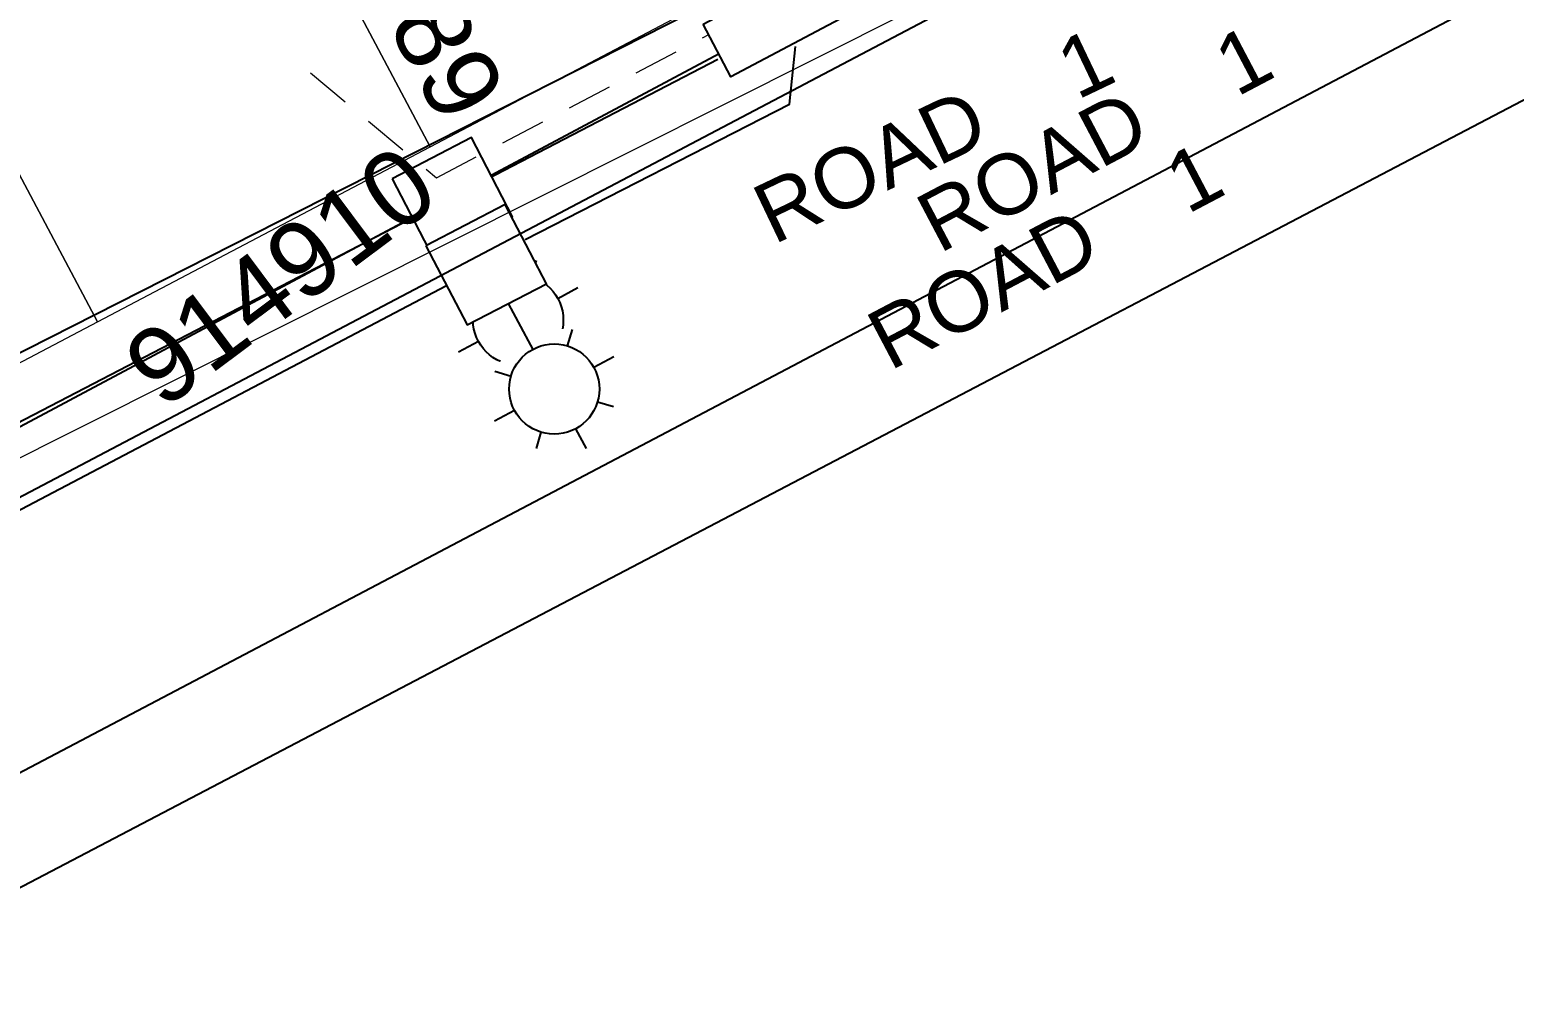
# Model space of a CAD drawing. Header units: metres. Extents: x 303173 to 305738, y 6269065 to 6269981.
# Drawn here: x 303804.84 to 303854.2, y 6269515.31 to 6269547.45 of the extents above; entities that cross this region are included whole.
import ezdxf
from ezdxf.enums import TextEntityAlignment as Align

# ---------------------------------------------------------------- set-up
doc = ezdxf.new("R2010")
doc.units = ezdxf.units.M
doc.linetypes.add('Cable Exist UG', pattern=[8.2, 4, -1.2, 1.8, -1.2])
doc.linetypes.add('Dash', pattern=[5, 3, -2])
doc.layers.add('_User kerb', color=7, linetype='Continuous', transparency=0.4)
for name, color, linetype in [('_User_service', 7, 'Continuous'), ('_User_SL_COLUMN', 7, 'Continuous'), ('Equip_SP_SL_NEW', 7, 'Continuous'), ('Mains_HV_NEW_U72', 7, 'Continuous'), ('Mains_HV_NEW_U97', 7, 'Continuous'), ('Mains_LV_NEW_T84', 7, 'Continuous'), ('Mains_SL_NEW_R6', 7, 'Continuous'), ('Notes', 7, 'Continuous'), ('Notes_HV_MISC', 7, 'Continuous'), ('Notes_LV_MISC', 7, 'Continuous'), ('SupportsUG_SP_LV_NEW', 7, 'Continuous'), ('SupportsUG_SP_LV_SL_NEW', 7, 'Continuous'), ('Trench_SP_NEW', 7, 'Continuous')]:
    doc.layers.add(name, color=color, linetype=linetype)
doc.layers.add('Cadastre Developer_SP_NEW', color=7, linetype='Continuous', lineweight=5)
doc.layers.add('Cadastre Land Parcels_SP_EXT', color=7, linetype='Continuous', lineweight=5, transparency=0.7)
doc.layers.add('Features_HIDE', color=7, linetype='Continuous', plot=False)
doc.styles.add('iecARIAL', font='arial.ttf', dxfattribs={"height": 2})
doc.styles.add('POLE_LABEL', font='arial.ttf')
doc.styles.add('SL_LABEL', font='arial.ttf')
doc.styles.get("Standard").update_dxf_attribs({"font": 'arial.ttf'})
doc.linetypes.add('Cable 4', pattern='A,5.25,-0.1,["o",Standard,S=2,R=0,X=1.2,Y=-0.7],-4', length=9.35)
doc.linetypes.add('Cable New UG', pattern='A,7,-0.25,["x",Standard,S=2,R=0,X=0.2,Y=-0.8],-2.1', length=9.35)
doc.linetypes.add('IE Trench HV', pattern='A,7,-0.2,["/",Standard,S=3,R=0,X=0.6,Y=-1.4],-2.5', length=9.7)
doc.linetypes.add('IECLCABS2', pattern='A,7,-3,["//",Standard,S=1.5,R=0,X=-2.54,Y=-0.8],-0.001', length=10.001)
doc.linetypes.add('IECLCABX1', pattern='A,7,-0.25,["x",Standard,S=2,R=0,X=0.2,Y=-0.8],-2.1', length=9.35)

# ---------------------------------------------------------------- blocks, each defined once
blk = doc.blocks.new('*U106')
blk.add_line((0, 0), (0, 0))
at = {"style": 'SL_LABEL'}
for tag, height, flags, p in [('ASSET_NUM', 2.5, 8, (2, 2)), ('STREET_CODE', 0.2, 9, (0, -0.2))]:
    blk.add_attdef(tag, text='', height=height, dxfattribs=dict(at, flags=flags)).set_placement(p, align=Align.MIDDLE_LEFT)
for tag, p, flags in [('Z', (0, 0), 1), ('OPERATED_BY', (0, -9.607), 9)]:
    blk.add_attdef(tag, p, '', height=0.2, dxfattribs=dict(flags=flags))
at = {"flags": 9}
for tag, p in [('CONSTRUCTED_VOLTAGE', (0, -0.4)), ('CONTROL_TYPE', (0, -0.6)), ('LANTERN_PURPOSE', (0, -0.8)), ('LANTERN_TYPE', (0, -1)), ('OPERATING_VOLTAGE', (0, -1.4)), ('NO_PHASES', (0, -1.2)), ('ORIENTATION', (0, -1.6)), ('OWNED_BY', (0, -1.8)), ('LOUTREACHVOCAB', (0, -7.2)), ('LRATECODE', (0, -7.4)), ('LREMOVE', (0, -7.6)), ('LREPLACE', (0, -7.8)), ('LTYPE', (0, -8)), ('LTYPEVOCAB', (0, -8.2)), ('LEGEND', (0, -8.4)), ('SUBURB', (0, -8.6)), ('STREETNAME', (0, -8.8)), ('LOCATION', (0, -9)), ('NOTES', (0, -9.2)), ('MAINTAINED_BY', (0, -9.863))]:
    blk.add_attdef(tag, text='', height=0.2, dxfattribs=at).set_placement(p, align=Align.MIDDLE_LEFT)
blk.add_wipeout([(-1.013, -6.794), (-2.338, -5.796), (-2.906, -4.236), (-1.908, -2.911), (-0.334, -2.241), (0.977, -3.341), (1.545, -4.9), (0.546, -6.226)])
for p, q in [((0, 0), (-0.46, -3.088)), ((-1.908, -2.911), (-1.574, -3.363)), ((0.977, -3.341), (0.525, -3.676)), ((-2.164, -4.347), (-2.906, -4.236)), ((1.545, -4.9), (0.803, -4.789)), ((-2.338, -5.796), (-1.886, -5.461)), ((0.546, -6.226), (0.212, -5.774)), ((-0.902, -6.052), (-1.013, -6.794))]:
    blk.add_line(p, q)
blk.add_circle((-0.681, -4.568), 1.5)
for tag, height, flags, p in [('STATE', 0.2, 9, (0, -2)), ('LNUMBER', 2.5, 8, (1.2, -2.8)), ('CEXIST', 0.2, 9, (0, -2.4)), ('USAGE', 0.2, 9, (0, -2.2)), ('CNEW', 0.2, 9, (0, -2.6)), ('CNUMBER', 0.2, 9, (0, -2.8)), ('CREMOVE', 0.2, 9, (0, -3)), ('CREPLACE', 0.2, 9, (0, -3.2)), ('LKINGHEIGHT', 0.2, 9, (0, -3.4)), ('LBRACKET', 0.2, 9, (0, -3.6)), ('LBRACKETVOCAB', 0.2, 9, (0, -3.8)), ('LCATEGORY', 0.2, 9, (0, -4)), ('LCHARGE1', 0.2, 9, (0, -4.2)), ('LCHARGE1PERCENT', 0.2, 9, (0, -4.4)), ('LCHARGE2', 0.2, 9, (0, -4.6)), ('LCHARGE2PERCENT', 0.2, 9, (0, -4.8)), ('LCHARGE3', 0.2, 9, (0, -5)), ('LCHARGE3PERCENT', 0.2, 9, (0, -5.2)), ('LEXIST', 0.2, 9, (0, -5.4)), ('LLAMP', 0.2, 9, (0, -5.6)), ('LLAMPVOCAB', 0.2, 9, (0, -5.8)), ('LMAST', 0.2, 9, (0, -6)), ('LMASTVOCAB', 0.2, 9, (0, -6.2)), ('LNEW', 0.2, 9, (0, -6.4)), ('LANTNUMBER', 0.2, 9, (0, -6.6)), ('LOUTREACH', 0.2, 9, (0, -7))]:
    blk.add_attdef(tag, text='', height=height, dxfattribs=dict(flags=flags)).set_placement(p, align=Align.MIDDLE_LEFT)
blk = doc.blocks.new('COLUMN_NEW')
for tag, height, flags, p in [('ASSET_NUM', 2.5, 8, (2, 2)), ('STREETNAME', 0.2, 9, (1.5, -2)), ('LOCATION', 0.2, 9, (1.5, -2.2)), ('NOTES', 0.2, 9, (1.5, -2.4)), ('Z', 0.2, 1, (1.5, -2.8)), ('LABEL_ALIGNMENT', 0.2, 9, (1.5, -2.6))]:
    blk.add_attdef(tag, text='', height=height, dxfattribs=dict(flags=flags)).set_placement(p, align=Align.MIDDLE_LEFT)
blk.add_wipeout([(-1.485, -1.485), (1.485, -1.485), (1.485, 1.485), (-1.485, 1.485)])
at = {"lineweight": -3}
blk.add_lwpolyline([(-1.485, -1.485), (1.485, -1.485), (1.485, 1.485), (-1.485, 1.485)], close=True, dxfattribs=at)
at = {"style": 'POLE_LABEL', "flags": 9}
blk.add_attdef('STRUCTURE_PLANT_NUMBER', text='', height=0.2, dxfattribs=at).set_placement((1.5, 0.242), align=Align.MIDDLE_LEFT)
at = {"flags": 9}
for tag, p in [('STREET_CODE', (1.5, 0)), ('OWNED_BY', (1.5, -0.4)), ('COLUMN_TYPE', (1.5, -0.2)), ('OPERATED_BY', (1.5, -0.6)), ('STATE', (1.5, -1)), ('MAINTAINED_BY', (1.5, -0.8)), ('USAGE', (1.5, -1.2)), ('LEGEND', (1.5, -1.4)), ('SUBURB', (1.5, -1.8)), ('PARENT', (1.5, -1.6))]:
    blk.add_attdef(tag, text='', height=0.2, dxfattribs=at).set_placement(p, align=Align.MIDDLE_LEFT)
blk = doc.blocks.new('*U111')
for tag, flags, p in [('STREETNAME', 9, (1.5, 0)), ('LOCATION', 9, (1.5, -0.2)), ('NOTES', 9, (1.5, -0.4)), ('Z', 1, (1.5, -0.6))]:
    blk.add_attdef(tag, text='', height=0.2, dxfattribs=dict(flags=flags)).set_placement(p, align=Align.MIDDLE_LEFT)
blk.add_wipeout([(-1.836, 3.429), (3.017, 2.454), (2.627, 0.513), (-2.226, 1.487)])
at = {"lineweight": -3}
blk.add_lwpolyline([(-1.836, 3.429), (3.017, 2.454), (2.627, 0.513), (-2.226, 1.487)], close=True, dxfattribs=at)
for tag, height, flags, p in [('ASSET_NUM', 2.5, 8, (2, 4)), ('STREET_CODE', 0.2, 9, (1.5, 2)), ('OWNED_BY', 0.2, 9, (1.5, 1.8)), ('OPERATED_BY', 0.2, 9, (1.5, 1.6)), ('MAINTAINED_BY', 0.2, 9, (1.5, 1.4)), ('STATE', 0.2, 9, (1.5, 1.2)), ('SUPPORT_TYPE', 0.2, 9, (1.5, 1)), ('USAGE', 0.2, 9, (1.5, 0.8)), ('LEGEND', 0.2, 9, (1.5, 0.6)), ('PARENT', 0.2, 9, (1.5, 0.4)), ('SUBURB', 0.2, 9, (1.5, 0.2))]:
    blk.add_attdef(tag, text='', height=height, dxfattribs=dict(flags=flags)).set_placement(p, align=Align.MIDDLE_LEFT)

msp = doc.modelspace()

# ---------------------------------------------------------------- linework, layer by layer
at = {"layer": 'Cadastre Developer_SP_NEW', "flags": 128}
for points in [[(303818.158, 6269543.56), (303829.218, 6269549.384), (303815.948, 6269574.387), (303804.888, 6269568.563), (303818.158, 6269543.56)], [(303807.097, 6269537.735), (303818.158, 6269543.56), (303804.888, 6269568.563), (303793.828, 6269562.738), (303807.097, 6269537.735)], [(303788.163, 6269533.415), (303794.931, 6269531.328), (303807.097, 6269537.735), (303793.828, 6269562.738), (303777.238, 6269554.001), (303788.163, 6269533.415)]]:
    msp.add_lwpolyline(points, dxfattribs=at)
at = {"layer": 'Cadastre Land Parcels_SP_EXT', "linetype": 'Continuous'}
msp.add_lwpolyline([(303972.248, 6269395.22), (303969.214, 6269400.962), (303941.511, 6269453.401), (303884.7, 6269560.94), (303797.871, 6269515.445), (303838.04, 6269439.918), (303842.974, 6269430.64), (303851.809, 6269428.596), (303865.256, 6269406.256), (303867.997, 6269394.704), (303876.848, 6269380.177), (303880.245, 6269379.963), (303915.018, 6269390.134), (303918.334, 6269382.81), (303936.491, 6269388.201), (303972.248, 6269395.22)], close=True, dxfattribs=at)
at = {"layer": 'Features_HIDE', "linetype": 'Continuous'}
msp.add_lwpolyline([(303884.7, 6269560.94), (303958.148, 6269599.404), (303939.734, 6269634.541), (303913.42, 6269683.886), (303819.454, 6269634.695), (303837.762, 6269600.174), (303771.417, 6269565.186), (303797.871, 6269515.445), (303884.7, 6269560.94)], close=True, dxfattribs=at)

# ---------------------------------------------------------------- texts
at = {"layer": 'Notes', "style": 'iecARIAL'}
msp.add_text('ROAD    1', height=2, rotation=27.7793, dxfattribs=at).set_placement((303835.074, 6269539.989))
at = {"layer": 'Notes_LV_MISC', "style": 'iecARIAL'}
msp.add_text('ROAD    1', height=2, rotation=27.7793, dxfattribs=at).set_placement((303833.433, 6269536.089))

# ---------------------------------------------------------------- next in the draw order: block references
at = {"layer": 'Equip_SP_SL_NEW', "linetype": 'Cable Exist UG', "rotation": 36.76751235892331}
msp.add_blockref('*U106', (303818.893, 6269541.862), dxfattribs=at)

# ---------------------------------------------------------------- next in the draw order: linework, layer by layer
at = {"layer": 'Mains_LV_NEW_T84', "color": 7, "linetype": 'Cable New UG', "ltscale": 0.75, "flags": 128}
msp.add_lwpolyline([(303772.773, 6269559.189), (303786.6, 6269532.279), (303795.007, 6269529.479), (303827.722, 6269546.473)], dxfattribs=at)
at = {"layer": 'Mains_SL_NEW_R6', "linetype": 'Cable 4', "ltscale": 0.8, "flags": 128}
msp.add_lwpolyline([(303821.31, 6269540.469), (303830.102, 6269544.971), (303830.3, 6269546.891)], dxfattribs=at)

# ---------------------------------------------------------------- next in the draw order: block references
at = {"layer": '_User_SL_COLUMN', "rotation": 36.76751235892331}
msp.add_blockref('*U106', (303820.091, 6269539.569), dxfattribs=at)

# ---------------------------------------------------------------- next in the draw order: block references
at = {"layer": '_User_SL_COLUMN'}
ref = msp.add_blockref('COLUMN_NEW', (303820.019, 6269539.634), dxfattribs=dict(at, rotation=297.4390446580863))
ref.add_attrib('ASSET_NUM', '914910', dxfattribs={"layer": 'Features_HIDE', "height": 2.5, "rotation": 36.7675}).set_placement((303808.509, 6269535.78), align=Align.MIDDLE_LEFT)

# ---------------------------------------------------------------- next in the draw order: linework, layer by layer
at = {"layer": 'Mains_HV_NEW_U72', "linetype": 'IECLCABX1', "flags": 128}
msp.add_lwpolyline([(303843.728, 6269567.232), (303853.437, 6269572.184), (303855.616, 6269568.28), (303853.372, 6269561.497), (303794.102, 6269531.424), (303797.038, 6269525.456), (303782.617, 6269517.932), (303779.461, 6269523.163), (303774.723, 6269523.32), (303765.674, 6269540.007), (303765.674, 6269540.007)], dxfattribs=at)
at = {"layer": 'Mains_SL_NEW_R6', "linetype": 'Cable 4', "ltscale": 0.8, "flags": 128}
msp.add_lwpolyline([(303785.01, 6269530.173), (303795.552, 6269526.773), (303818.701, 6269538.95)], dxfattribs=at)
at = {"layer": 'Trench_SP_NEW', "linetype": 'IE Trench HV', "ltscale": 0.5, "flags": 128}
msp.add_lwpolyline([(303771.244, 6269561.742), (303787.323, 6269531.183), (303791.047, 6269530.123), (303794.771, 6269529.062), (303854.495, 6269560.933), (303856.529, 6269569.217), (303846.025, 6269587.864)], dxfattribs=at)

# ---------------------------------------------------------------- next in the draw order: block references
at = {"layer": 'SupportsUG_SP_LV_SL_NEW'}
ref = msp.add_blockref('COLUMN_NEW', (303818.893, 6269541.862), dxfattribs=dict(at, rotation=297.4390446580863))
ref.add_attrib('ASSET_NUM', '923089', dxfattribs={"layer": 'Notes', "height": 2.5, "rotation": 298}).set_placement((303814.178, 6269555.075), align=Align.MIDDLE_LEFT)

# ---------------------------------------------------------------- next in the draw order: block references
at = {"layer": '_User_SL_COLUMN'}
ref = msp.add_blockref('COLUMN_NEW', (303820.019, 6269539.634), dxfattribs=dict(at, rotation=297.4390446580863))
ref.add_attrib('ASSET_NUM', '914910', dxfattribs={"layer": 'Features_HIDE', "height": 2.5, "rotation": 36.7675}).set_placement((303808.509, 6269535.78), align=Align.MIDDLE_LEFT)

# ---------------------------------------------------------------- next in the draw order: linework, layer by layer
at = {"layer": '_User_service', "color": 170, "linetype": 'Dash', "lineweight": 9, "ltscale": 0.5}
msp.add_lwpolyline([(303814.18, 6269546.015), (303818.361, 6269542.528), (303827.415, 6269547.286)], dxfattribs=at)

# ---------------------------------------------------------------- next in the draw order: block references
at = {"layer": 'SupportsUG_SP_LV_NEW'}
ref = msp.add_blockref('*U111', (303830.819, 6269546.139), dxfattribs=dict(at, rotation=39.17683109592848))
ref.add_attrib('ASSET_NUM', 'S142260', dxfattribs={"layer": '0', "height": 2.5, "rotation": 298}).set_placement((303824.111, 6269562.473), align=Align.MIDDLE_LEFT)

# ---------------------------------------------------------------- next in the draw order: linework, layer by layer
at = {"layer": '_User kerb', "transparency": 33554585}
for points in [[(303700.761, 6269685.281), (303782.858, 6269530.591, 0.416036), (303795.009, 6269526.908), (303854.269, 6269558.115, 0.417613), (303857.969, 6269570.297), (303775.931, 6269724.875)], [(303794.946, 6269507.637, -0.416036), (303798.784, 6269519.741), (303858.043, 6269550.949), (303881.049, 6269563.064), (303938.228, 6269593.161, -0.226003), (303945.925, 6269593.051, -0.226003)]]:
    msp.add_lwpolyline(points, format="xyb", dxfattribs=at)
at = {"layer": 'Mains_HV_NEW_U97', "linetype": 'IECLCABS2', "lineweight": 0, "flags": 128}
msp.add_lwpolyline([(303782.439, 6269511.498), (303782.888, 6269514.97), (303800.307, 6269524.016), (303797.52, 6269529.715), (303855.303, 6269558.722), (303859.233, 6269569.275), (303840.358, 6269604.886), (303826.597, 6269597.62)], dxfattribs=at)

# ---------------------------------------------------------------- next in the draw order: texts
at = {"layer": 'Notes_HV_MISC', "style": 'iecARIAL'}
msp.add_text('ROAD    1', height=2, rotation=25.4996, dxfattribs=at).set_placement((303829.569, 6269540.288))

doc.saveas('drawing.dxf')
